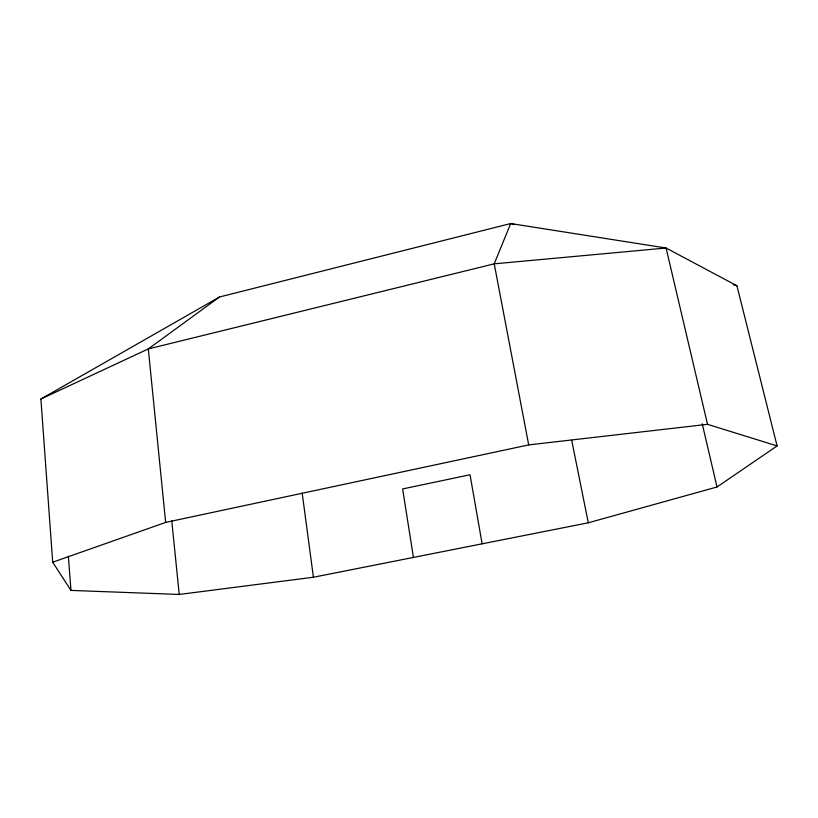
<?xml version="1.0" encoding="UTF-8"?>
<svg xmlns="http://www.w3.org/2000/svg" width="818" height="818" viewBox="0 0 818 818"><rect width="100%" height="100%" fill="white"/><g stroke="black" fill="none" stroke-linecap="round" stroke-linejoin="round"><path stroke-width="1.23" d="M219.48 296.995L148.303 348.928L40.9 399.02L52.7 562.211L70.962 590.412L179.234 594.451L313.417 577.242L588.295 522.794L717.018 486.986L777.1 445.933L736.926 285.758L666.077 248.018L510.677 223.549L219.48 296.995L40.9 399.02M52.7 562.211L165.655 522.416L528.694 444.91L707.529 424.327L777.1 445.933M514.358 224.572L510.677 223.549L494.225 263.836L528.694 444.91M733.235 284.736L736.926 285.758M707.529 424.327L666.077 248.018L494.225 263.836L148.303 348.928L165.655 522.416M702.243 423.836L717.018 486.986M571.69 440.217L588.295 522.794M482.119 543.827L470.043 474.757L402.62 488.949L413.438 557.426M302.179 493.111L313.417 577.242M171.76 520.851L179.234 594.451M68.354 556.138L70.962 590.412"/></g></svg>
